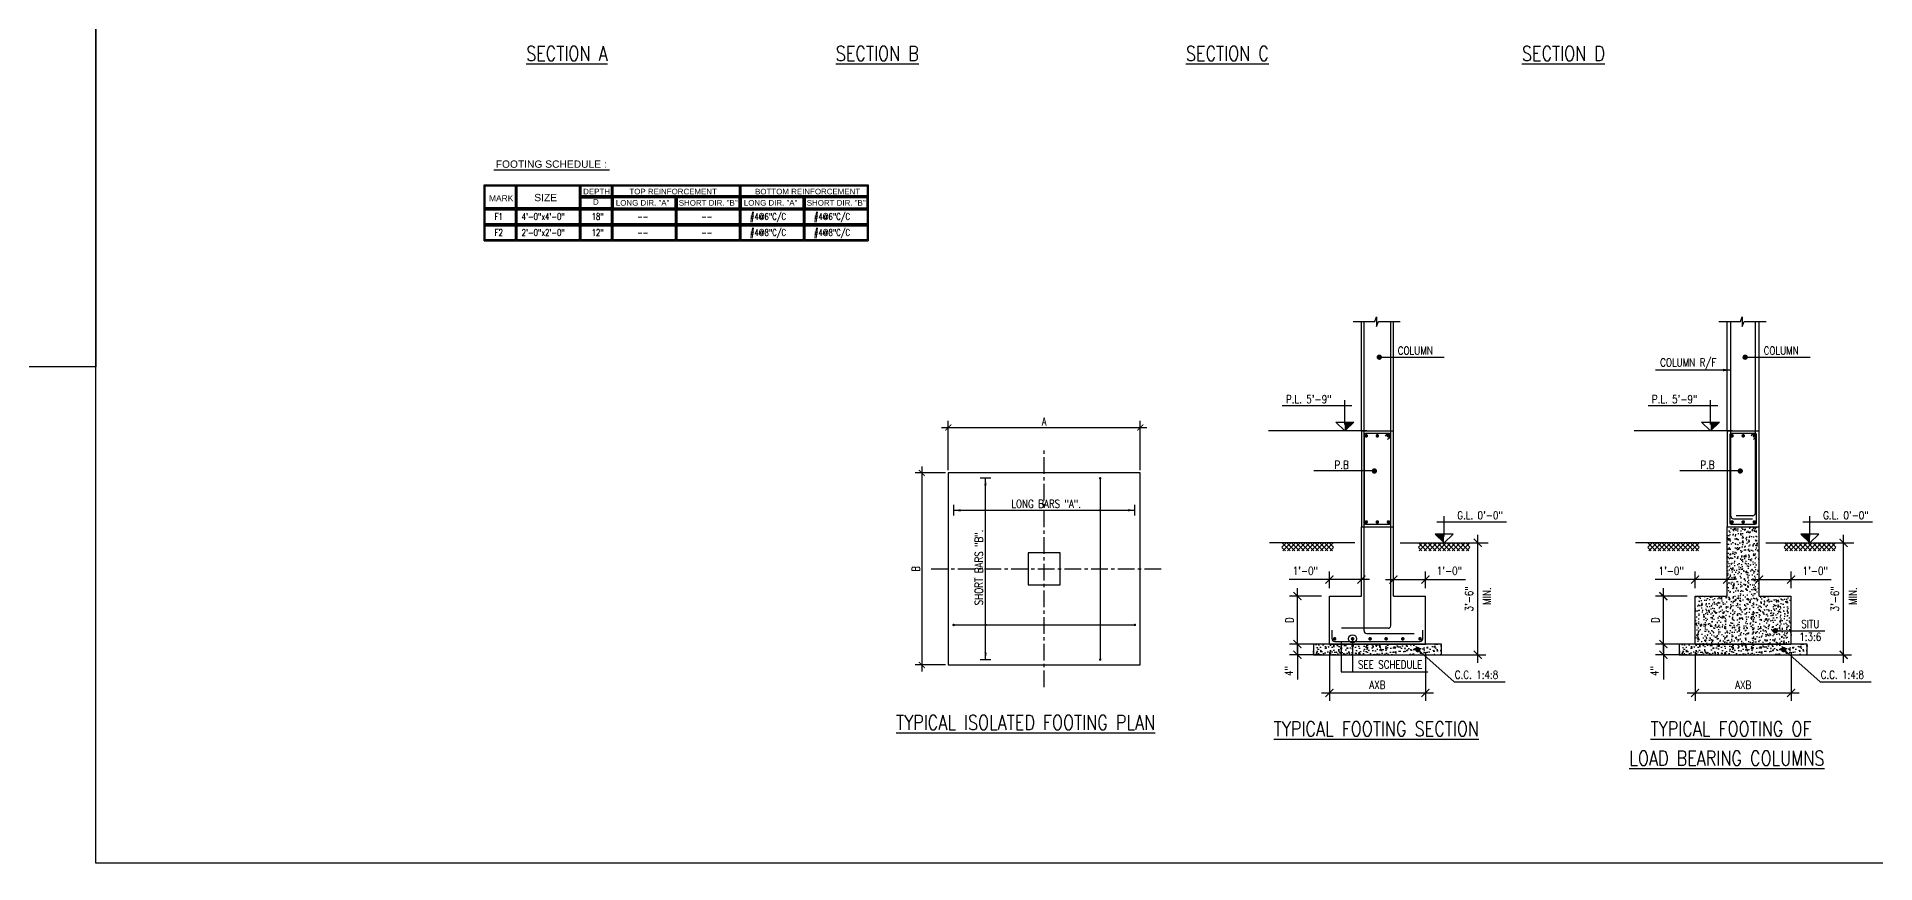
# Model space of a CAD drawing. Header units: inches. Extents: x 17147 to 26472, y -24737 to -16604.
# Drawn here: x 18596 to 19285, y -24584 to -24274 of the extents above; entities that cross this region are included whole.
import ezdxf

# ---------------------------------------------------------------- set-up
doc = ezdxf.new("R2010")
doc.units = ezdxf.units.IN
doc.header["$MEASUREMENT"] = 0
doc.linetypes.add('CENTER', pattern=[2, 1.25, -0.25, 0.25, -0.25])
doc.linetypes.add('HIDDEN', pattern=[0.375, 0.25, -0.125])
for name, color, linetype in [('A-FLOOR-P', 1, 'Continuous'), ('A-TEXT-P', 242, 'Continuous'), ('BEAM-1', 3, 'HIDDEN'), ('BOTT. BAR', 5, 'Continuous'), ('BREAK', 1, 'Continuous'), ('CC LINES', 2, 'Continuous'), ('DIM', 2, 'Continuous'), ('DOT', 2, 'Continuous'), ('Grid line', 1, 'CENTER'), ('HATCH', 253, 'Continuous'), ('HEADING', 4, 'Continuous'), ('L', 2, 'Continuous'), ('PB', 3, 'Continuous'), ('SCREED', 1, 'Continuous'), ('SEC', 3, 'Continuous'), ('TEXT2', 3, 'Continuous'), ('TEXT3', 4, 'Continuous'), ('WALL', 3, 'Continuous')]:
    doc.layers.add(name, color=color, linetype=linetype)
doc.styles.add('1-2', font='simplex.shx', dxfattribs={"width": 0.75, "height": 1.75})
doc.styles.add('3-32', font='simplex.shx', dxfattribs={"width": 0.75, "height": 10.6666})
doc.styles.add('ARIAL', font='arial.ttf')
doc.styles.add('DIM 3_8 (A)', font='simplex.shx', dxfattribs={"width": 0.8})
doc.dimstyles.new('1-2', dxfattribs={"dimtxt": 1.75, "dimasz": 2.25, "dimexe": 2.5, "dimexo": 1, "dimgap": 0.75, "dimtad": 1, "dimdec": 4, "dimzin": 3, "dimdsep": 46, "dimlunit": 4, "dimtxsty": '1-2', "dimblk": 'ARCHTICK', "dimcen": 0, "dimdle": 2.5, "dimclrd": 1, "dimclre": 1, "dimclrt": 2, "dimazin": 0, "dimtfac": 0.75, "dimtdec": 4, "dimtix": 1, "dimtmove": 2, "dimatfit": 3, "dimfxl": 0, "dimfrac": 1, "dimtolj": 1, "dimtzin": 1, "dimlwd": -1, "dimlwe": -1, "dimarcsym": 0})
doc.dimstyles.new('DIM 3_8 (A)', dxfattribs={"dimtxt": 3, "dimasz": 3, "dimexe": 3, "dimexo": 3, "dimgap": 1.5, "dimtad": 1, "dimdec": 0, "dimzin": 3, "dimdsep": 46, "dimlunit": 4, "dimtxsty": 'DIM 3_8 (A)', "dimblk": 'ARCHTICK', "dimcen": 3, "dimdle": 3, "dimclrd": 2, "dimclre": 2, "dimclrt": 3, "dimadec": 0, "dimazin": 2, "dimtfac": 1, "dimtdec": 0, "dimtofl": 0, "dimtmove": 0, "dimatfit": 3, "dimfxl": 0, "dimtolj": 1, "dimtzin": 0, "dimlwd": -1, "dimlwe": -1, "dimarcsym": 0})

# ---------------------------------------------------------------- blocks, each defined once
blk = doc.blocks.new('A$C6FAA51F3')
at = {"layer": 'L', "color": 1}
blk.add_lwpolyline([(0, 0, 0, 0.875, 0), (0.03, 2.62, 0.875, 0.875, 0)], format="xyseb", dxfattribs=at)
at = {"layer": 'WALL', "color": 4}
blk.add_line((-2, 0), (2, 0), dxfattribs=at)
blk = doc.blocks.new('_ARCHTICK')
at = {"color": 0, "linetype": 'ByBlock', "const_width": 0.15}
blk.add_lwpolyline([(-0.5, -0.5), (0.5, 0.5)], dxfattribs=at)
blk = doc.blocks.new('*D182')
at = {"layer": 'DEFPOINTS', "color": 0, "transparency": 16777216}
for p in [(19009.44, -24420.4), (18937.44, -24437.47), (19009.44, -24437.47)]:
    blk.add_point(p, dxfattribs=at)
at = {"layer": 'PB', "color": 1, "transparency": 16777216}
for p, q in [((18937.44, -24436.47), (18937.44, -24417.9)), ((19009.44, -24436.47), (19009.44, -24417.9)), ((18934.94, -24420.4), (19011.94, -24420.4))]:
    blk.add_line(p, q, dxfattribs=at)
at = {"layer": 'PB', "color": 1, "transparency": 16777216, "xscale": 2.25, "yscale": 2.25, "zscale": 2.25, "rotation": 180}
blk.add_blockref('_ARCHTICK', (18937.44, -24420.4), dxfattribs=at)
at = {"layer": 'PB', "color": 1, "transparency": 16777216, "xscale": 2.25, "yscale": 2.25, "zscale": 2.25}
blk.add_blockref('_ARCHTICK', (19009.44, -24420.4), dxfattribs=at)
at = {"layer": 'PB', "color": 2, "transparency": 16777216, "insert": (18973.44, -24418.15), "char_height": 1.75, "attachment_point": 5, "style": '1-2'}
blk.add_mtext('\\A1;{\\H1.7143x;\\C256;A}', dxfattribs=at)
blk = doc.blocks.new('*D183')
at = {"layer": 'DEFPOINTS', "color": 0, "transparency": 16777216}
for p in [(18937.44, -24437.47), (18927.53, -24509.47), (18937.44, -24509.47)]:
    blk.add_point(p, dxfattribs=at)
at = {"layer": 'PB', "color": 1, "transparency": 16777216}
for p, q in [((18936.44, -24437.47), (18925.03, -24437.47)), ((18927.53, -24434.97), (18927.53, -24511.97)), ((18936.44, -24509.47), (18925.03, -24509.47))]:
    blk.add_line(p, q, dxfattribs=at)
at = {"layer": 'PB', "color": 1, "transparency": 16777216, "xscale": 2.25, "yscale": 2.25, "zscale": 2.25}
for p, rotation in [((18927.53, -24437.47), 90), ((18927.53, -24509.47), 270)]:
    blk.add_blockref('_ARCHTICK', p, dxfattribs=dict(at, rotation=rotation))
at = {"layer": 'PB', "color": 2, "transparency": 16777216, "insert": (18925.28, -24473.47), "char_height": 1.75, "attachment_point": 5, "rotation": 90, "style": '1-2'}
blk.add_mtext('\\A1;{\\H1.7143x;\\C256;B}', dxfattribs=at)
blk = doc.blocks.new('*D184')
at = {"layer": 'DEFPOINTS', "color": 0, "transparency": 16777216}
for p in [(19068.41, -24501.69), (19080.36, -24501.69), (19080.36, -24505.69)]:
    blk.add_point(p, dxfattribs=at)
at = {"layer": 'DIM', "color": 2, "transparency": 16777216}
for p, q in [((19077.36, -24501.69), (19065.41, -24501.69)), ((19077.36, -24505.69), (19065.41, -24505.69)), ((19068.41, -24501.69), (19068.41, -24508.69)), ((19068.41, -24505.69), (19068.41, -24514.89))]:
    blk.add_line(p, q, dxfattribs=at)
at = {"layer": 'DIM', "color": 2, "transparency": 16777216, "xscale": 3, "yscale": 3, "zscale": 3}
for p, rotation in [((19068.41, -24501.69), 90), ((19068.41, -24505.69), 270)]:
    blk.add_blockref('_ARCHTICK', p, dxfattribs=dict(at, rotation=rotation))
at = {"layer": 'DIM', "color": 3, "transparency": 16777216, "insert": (19065.13, -24511.79), "char_height": 3, "attachment_point": 5, "rotation": 90, "style": 'DIM 3_8 (A)'}
blk.add_mtext('\\A1;4"', dxfattribs=at)
blk = doc.blocks.new('*D185')
at = {"layer": 'DEFPOINTS', "color": 0, "transparency": 16777216}
for p in [(19132.63, -24463.69), (19136.02, -24463.69), (19116.36, -24505.69)]:
    blk.add_point(p, dxfattribs=at)
at = {"layer": 'DIM', "color": 2, "transparency": 16777216}
for p, q in [((19135.63, -24463.69), (19139.02, -24463.69)), ((19136.02, -24508.69), (19136.02, -24460.69)), ((19119.36, -24505.69), (19139.02, -24505.69))]:
    blk.add_line(p, q, dxfattribs=at)
at = {"layer": 'DIM', "color": 2, "transparency": 16777216, "xscale": 3, "yscale": 3, "zscale": 3}
for p, rotation in [((19136.02, -24463.69), 90), ((19136.02, -24505.69), 270)]:
    blk.add_blockref('_ARCHTICK', p, dxfattribs=dict(at, rotation=rotation))
at = {"layer": 'DIM', "color": 3, "transparency": 16777216, "insert": (19132.74, -24484.69), "char_height": 3, "attachment_point": 5, "rotation": 90, "style": 'DIM 3_8 (A)'}
blk.add_mtext('\\A1;3\'-6"', dxfattribs=at)
blk = doc.blocks.new('*D186')
at = {"layer": 'DEFPOINTS', "color": 0, "transparency": 16777216}
for p in [(19080.36, -24501.69), (19116.36, -24501.69), (19116.36, -24519.98)]:
    blk.add_point(p, dxfattribs=at)
at = {"layer": 'DIM', "color": 2, "transparency": 16777216}
for p, q in [((19080.36, -24504.69), (19080.36, -24522.98)), ((19116.36, -24504.69), (19116.36, -24522.98)), ((19077.36, -24519.98), (19119.36, -24519.98))]:
    blk.add_line(p, q, dxfattribs=at)
at = {"layer": 'DIM', "color": 2, "transparency": 16777216, "xscale": 3, "yscale": 3, "zscale": 3, "rotation": 180}
blk.add_blockref('_ARCHTICK', (19080.36, -24519.98), dxfattribs=at)
at = {"layer": 'DIM', "color": 2, "transparency": 16777216, "xscale": 3, "yscale": 3, "zscale": 3}
blk.add_blockref('_ARCHTICK', (19116.36, -24519.98), dxfattribs=at)
at = {"layer": 'DIM', "color": 3, "transparency": 16777216, "insert": (19098.36, -24516.98), "char_height": 3, "attachment_point": 5, "style": 'DIM 3_8 (A)'}
blk.add_mtext('\\A1;AXB', dxfattribs=at)
blk = doc.blocks.new('*D187')
at = {"layer": 'DEFPOINTS', "color": 0, "transparency": 16777216}
for p in [(19068.41, -24483.69), (19080.36, -24483.69), (19080.36, -24501.69)]:
    blk.add_point(p, dxfattribs=at)
at = {"layer": 'DIM', "color": 2, "transparency": 16777216}
for p, q in [((19068.41, -24504.69), (19068.41, -24480.69)), ((19077.36, -24483.69), (19065.41, -24483.69)), ((19077.36, -24501.69), (19065.41, -24501.69))]:
    blk.add_line(p, q, dxfattribs=at)
at = {"layer": 'DIM', "color": 2, "transparency": 16777216, "xscale": 3, "yscale": 3, "zscale": 3}
for p, rotation in [((19068.41, -24483.69), 90), ((19068.41, -24501.69), 270)]:
    blk.add_blockref('_ARCHTICK', p, dxfattribs=dict(at, rotation=rotation))
at = {"layer": 'DIM', "color": 3, "transparency": 16777216, "insert": (19065.41, -24492.69), "char_height": 3, "attachment_point": 5, "rotation": 90, "style": 'DIM 3_8 (A)'}
blk.add_mtext('\\A1;D', dxfattribs=at)
blk = doc.blocks.new('*D188')
at = {"layer": 'DEFPOINTS', "color": 0, "transparency": 16777216}
for p in [(19080.36, -24477.46), (19080.36, -24483.69), (19092.36, -24483.69)]:
    blk.add_point(p, dxfattribs=at)
at = {"layer": 'DIM', "color": 2, "transparency": 16777216}
for p, q in [((19080.36, -24477.46), (19065.34, -24477.46)), ((19080.36, -24480.69), (19080.36, -24474.46)), ((19095.36, -24477.46), (19080.36, -24477.46)), ((19092.36, -24480.69), (19092.36, -24474.46))]:
    blk.add_line(p, q, dxfattribs=at)
at = {"layer": 'DIM', "color": 2, "transparency": 16777216, "xscale": 3, "yscale": 3, "zscale": 3, "rotation": 180}
blk.add_blockref('_ARCHTICK', (19080.36, -24477.46), dxfattribs=at)
at = {"layer": 'DIM', "color": 2, "transparency": 16777216, "xscale": 3, "yscale": 3, "zscale": 3}
blk.add_blockref('_ARCHTICK', (19092.36, -24477.46), dxfattribs=at)
at = {"layer": 'DIM', "color": 3, "transparency": 16777216, "insert": (19071.35, -24474.18), "char_height": 3, "attachment_point": 5, "style": 'DIM 3_8 (A)'}
blk.add_mtext('\\A1;1\'-0"', dxfattribs=at)
blk = doc.blocks.new('*D189')
at = {"layer": 'DEFPOINTS', "color": 0, "transparency": 16777216}
for p in [(19116.36, -24477.46), (19104.36, -24483.69), (19116.36, -24483.69)]:
    blk.add_point(p, dxfattribs=at)
at = {"layer": 'DIM', "color": 2, "transparency": 16777216}
for p, q in [((19101.36, -24477.46), (19116.36, -24477.46)), ((19104.36, -24480.69), (19104.36, -24474.46)), ((19116.36, -24480.69), (19116.36, -24474.46)), ((19116.36, -24477.46), (19131.39, -24477.46))]:
    blk.add_line(p, q, dxfattribs=at)
at = {"layer": 'DIM', "color": 2, "transparency": 16777216, "xscale": 3, "yscale": 3, "zscale": 3, "rotation": 180}
blk.add_blockref('_ARCHTICK', (19104.36, -24477.46), dxfattribs=at)
at = {"layer": 'DIM', "color": 2, "transparency": 16777216, "xscale": 3, "yscale": 3, "zscale": 3}
blk.add_blockref('_ARCHTICK', (19116.36, -24477.46), dxfattribs=at)
at = {"layer": 'DIM', "color": 3, "transparency": 16777216, "insert": (19125.38, -24474.18), "char_height": 3, "attachment_point": 5, "style": 'DIM 3_8 (A)'}
blk.add_mtext('\\A1;1\'-0"', dxfattribs=at)
blk = doc.blocks.new('*D190')
at = {"layer": 'DEFPOINTS', "color": 0, "transparency": 16777216}
for p in [(19205.61, -24501.69), (19217.56, -24501.69), (19217.56, -24505.69)]:
    blk.add_point(p, dxfattribs=at)
at = {"layer": 'DIM', "color": 2, "transparency": 16777216}
for p, q in [((19214.56, -24501.69), (19202.61, -24501.69)), ((19214.56, -24505.69), (19202.61, -24505.69)), ((19205.61, -24501.69), (19205.61, -24508.69)), ((19205.61, -24505.69), (19205.61, -24514.89))]:
    blk.add_line(p, q, dxfattribs=at)
at = {"layer": 'DIM', "color": 2, "transparency": 16777216, "xscale": 3, "yscale": 3, "zscale": 3}
for p, rotation in [((19205.61, -24501.69), 90), ((19205.61, -24505.69), 270)]:
    blk.add_blockref('_ARCHTICK', p, dxfattribs=dict(at, rotation=rotation))
at = {"layer": 'DIM', "color": 3, "transparency": 16777216, "insert": (19202.32, -24511.79), "char_height": 3, "attachment_point": 5, "rotation": 90, "style": 'DIM 3_8 (A)'}
blk.add_mtext('\\A1;4"', dxfattribs=at)
blk = doc.blocks.new('*D191')
at = {"layer": 'DEFPOINTS', "color": 0, "transparency": 16777216}
for p in [(19269.82, -24463.69), (19273.22, -24463.69), (19253.56, -24505.69)]:
    blk.add_point(p, dxfattribs=at)
at = {"layer": 'DIM', "color": 2, "transparency": 16777216}
for p, q in [((19272.82, -24463.69), (19276.22, -24463.69)), ((19273.22, -24508.69), (19273.22, -24460.69)), ((19256.56, -24505.69), (19276.22, -24505.69))]:
    blk.add_line(p, q, dxfattribs=at)
at = {"layer": 'DIM', "color": 2, "transparency": 16777216, "xscale": 3, "yscale": 3, "zscale": 3}
for p, rotation in [((19273.22, -24463.69), 90), ((19273.22, -24505.69), 270)]:
    blk.add_blockref('_ARCHTICK', p, dxfattribs=dict(at, rotation=rotation))
at = {"layer": 'DIM', "color": 3, "transparency": 16777216, "insert": (19269.93, -24484.69), "char_height": 3, "attachment_point": 5, "rotation": 90, "style": 'DIM 3_8 (A)'}
blk.add_mtext('\\A1;3\'-6"', dxfattribs=at)
blk = doc.blocks.new('*D192')
at = {"layer": 'DEFPOINTS', "color": 0, "transparency": 16777216}
for p in [(19217.56, -24501.69), (19253.56, -24501.69), (19253.56, -24519.98)]:
    blk.add_point(p, dxfattribs=at)
at = {"layer": 'DIM', "color": 2, "transparency": 16777216}
for p, q in [((19217.56, -24504.69), (19217.56, -24522.98)), ((19253.56, -24504.69), (19253.56, -24522.98)), ((19214.56, -24519.98), (19256.56, -24519.98))]:
    blk.add_line(p, q, dxfattribs=at)
at = {"layer": 'DIM', "color": 2, "transparency": 16777216, "xscale": 3, "yscale": 3, "zscale": 3, "rotation": 180}
blk.add_blockref('_ARCHTICK', (19217.56, -24519.98), dxfattribs=at)
at = {"layer": 'DIM', "color": 2, "transparency": 16777216, "xscale": 3, "yscale": 3, "zscale": 3}
blk.add_blockref('_ARCHTICK', (19253.56, -24519.98), dxfattribs=at)
at = {"layer": 'DIM', "color": 3, "transparency": 16777216, "insert": (19235.56, -24516.98), "char_height": 3, "attachment_point": 5, "style": 'DIM 3_8 (A)'}
blk.add_mtext('\\A1;AXB', dxfattribs=at)
blk = doc.blocks.new('*D193')
at = {"layer": 'DEFPOINTS', "color": 0, "transparency": 16777216}
for p in [(19205.61, -24483.69), (19217.56, -24483.69), (19217.56, -24501.69)]:
    blk.add_point(p, dxfattribs=at)
at = {"layer": 'DIM', "color": 2, "transparency": 16777216}
for p, q in [((19205.61, -24504.69), (19205.61, -24480.69)), ((19214.56, -24483.69), (19202.61, -24483.69)), ((19214.56, -24501.69), (19202.61, -24501.69))]:
    blk.add_line(p, q, dxfattribs=at)
at = {"layer": 'DIM', "color": 2, "transparency": 16777216, "xscale": 3, "yscale": 3, "zscale": 3}
for p, rotation in [((19205.61, -24483.69), 90), ((19205.61, -24501.69), 270)]:
    blk.add_blockref('_ARCHTICK', p, dxfattribs=dict(at, rotation=rotation))
at = {"layer": 'DIM', "color": 3, "transparency": 16777216, "insert": (19202.61, -24492.69), "char_height": 3, "attachment_point": 5, "rotation": 90, "style": 'DIM 3_8 (A)'}
blk.add_mtext('\\A1;D', dxfattribs=at)
blk = doc.blocks.new('*D194')
at = {"layer": 'DEFPOINTS', "color": 0, "transparency": 16777216}
for p in [(19217.56, -24477.46), (19217.56, -24483.69), (19229.56, -24483.69)]:
    blk.add_point(p, dxfattribs=at)
at = {"layer": 'DIM', "color": 2, "transparency": 16777216}
for p, q in [((19217.56, -24477.46), (19202.53, -24477.46)), ((19217.56, -24480.69), (19217.56, -24474.46)), ((19232.56, -24477.46), (19217.56, -24477.46)), ((19229.56, -24480.69), (19229.56, -24474.46))]:
    blk.add_line(p, q, dxfattribs=at)
at = {"layer": 'DIM', "color": 2, "transparency": 16777216, "xscale": 3, "yscale": 3, "zscale": 3, "rotation": 180}
blk.add_blockref('_ARCHTICK', (19217.56, -24477.46), dxfattribs=at)
at = {"layer": 'DIM', "color": 2, "transparency": 16777216, "xscale": 3, "yscale": 3, "zscale": 3}
blk.add_blockref('_ARCHTICK', (19229.56, -24477.46), dxfattribs=at)
at = {"layer": 'DIM', "color": 3, "transparency": 16777216, "insert": (19208.54, -24474.18), "char_height": 3, "attachment_point": 5, "style": 'DIM 3_8 (A)'}
blk.add_mtext('\\A1;1\'-0"', dxfattribs=at)
blk = doc.blocks.new('*D195')
at = {"layer": 'DEFPOINTS', "color": 0, "transparency": 16777216}
for p in [(19253.56, -24477.46), (19241.56, -24483.69), (19253.56, -24483.69)]:
    blk.add_point(p, dxfattribs=at)
at = {"layer": 'DIM', "color": 2, "transparency": 16777216}
for p, q in [((19238.56, -24477.46), (19253.56, -24477.46)), ((19241.56, -24480.69), (19241.56, -24474.46)), ((19253.56, -24480.69), (19253.56, -24474.46)), ((19253.56, -24477.46), (19268.59, -24477.46))]:
    blk.add_line(p, q, dxfattribs=at)
at = {"layer": 'DIM', "color": 2, "transparency": 16777216, "xscale": 3, "yscale": 3, "zscale": 3, "rotation": 180}
blk.add_blockref('_ARCHTICK', (19241.56, -24477.46), dxfattribs=at)
at = {"layer": 'DIM', "color": 2, "transparency": 16777216, "xscale": 3, "yscale": 3, "zscale": 3}
blk.add_blockref('_ARCHTICK', (19253.56, -24477.46), dxfattribs=at)
at = {"layer": 'DIM', "color": 3, "transparency": 16777216, "insert": (19262.57, -24474.18), "char_height": 3, "attachment_point": 5, "style": 'DIM 3_8 (A)'}
blk.add_mtext('\\A1;1\'-0"', dxfattribs=at)

msp = doc.modelspace()

# ---------------------------------------------------------------- hatches: boundary and pattern name
at = {"layer": 'HATCH', "ltscale": 0.2}
h = msp.add_hatch(dxfattribs=at)
h.set_pattern_fill('AR-CONC', color=256, scale=0.5, style=0)
h.set_pattern_definition([(50, (23976.0806, -23778.2446), (3.586301, -0.3137607), [0.375, -4.125]), (355, (23976.0806, -23778.2446), (-0.6937567, 3.7609607), [0.3, -3.3]), (100.4514, (23976.3795, -23778.2707), (2.892547, 3.4471977), [0.318701, -3.5057106]), (46.1842, (23976.0806, -23777.2446), (5.3362052, -0.827595), [0.5625, -6.1875]), (96.6356, (23976.5253, -23777.3135), (4.6733135, 4.8705894), [0.4780514, -5.258565]), (351.1842, (23976.0806, -23777.2446), (4.67331, 4.870593), [0.45, -4.95]), (21, (23976.5806, -23777.4946), (2.9845353, -2.0130945), [0.375, -4.125]), (326, (23976.5806, -23777.4946), (1.2165767, 3.6257502), [0.3, -3.3]), (71.4514, (23976.8293, -23777.6623), (4.2011131, 1.6126525), [0.318701, -3.5057106]), (37.5, (23976.0806, -23778.2446), (0.06079928, 1.66446927), [0, -3.26, 0, -3.35, 0, -3.3125]), (7.5, (23976.0806, -23778.2446), (1.3153477, 1.97205856), [0, -1.91, 0, -3.185, 0, -1.2625]), (327.5, (23974.9656, -23778.2446), (2.66911218, -0.11277436), [0, -1.25, 0, -3.9, 0, -5.175]), (317.5, (23974.4656, -23778.2446), (2.9159308, 0.5005249), [0, -1.625, 0, -2.59, 0, -3.675])])
h.paths.add_polyline_path([(19241.55777, -24457.68896), (19229.55777, -24457.68896), (19229.55777, -24483.68896), (19217.55777, -24483.68896), (19217.55777, -24501.68896), (19253.55777, -24501.68896), (19253.55777, -24483.68896), (19241.55777, -24483.68896)])
h.paths.add_polyline_path([(19230.72531, -24483.93658), (19239.08245, -24483.93658)], flags=16)
h.paths.add_polyline_path([(19230.01579, -24493.97423), (19240.54436, -24493.97423)], flags=16)
at = {"layer": 'HATCH'}
h = msp.add_hatch(dxfattribs=at)
h.set_pattern_fill('ANSI31', color=1, scale=10, style=0)
h.set_pattern_definition([(135, (20422.7748, -25742.5015), (0.8838835, 0.8838835), [])])
h.paths.add_polyline_path([(19062.58734, -24463.68896), (19081.89984, -24463.68896), (19081.89984, -24466.68896), (19062.58734, -24466.68896)])
h = msp.add_hatch(dxfattribs=at)
h.set_pattern_fill('ANSI31', color=1, scale=10, style=0)
h.set_pattern_definition([(45, (17721.7123, -25742.5015), (-0.8838835, 0.8838835), [])])
h.paths.add_polyline_path([(19081.89984, -24463.68896), (19062.58734, -24463.68896), (19062.58734, -24466.68896), (19081.89984, -24466.68896)])
h = msp.add_hatch(dxfattribs=at)
h.set_pattern_fill('ANSI31', color=1, scale=10, style=0)
h.set_pattern_definition([(135, (20473.9489, -25742.5015), (0.8838835, 0.8838835), [])])
h.paths.add_polyline_path([(19113.76135, -24463.68896), (19133.07385, -24463.68896), (19133.07385, -24466.68896), (19113.76135, -24466.68896)])
h = msp.add_hatch(dxfattribs=at)
h.set_pattern_fill('ANSI31', color=1, scale=10, style=0)
h.set_pattern_definition([(45, (17772.8864, -25742.5015), (-0.8838835, 0.8838835), [])])
h.paths.add_polyline_path([(19133.07385, -24463.68896), (19113.76135, -24463.68896), (19113.76135, -24466.68896), (19133.07385, -24466.68896)])
h = msp.add_hatch(dxfattribs=at)
h.set_pattern_fill('ANSI31', color=1, scale=10, style=0)
h.set_pattern_definition([(135, (20559.969, -25742.5015), (0.8838835, 0.8838835), [])])
h.paths.add_polyline_path([(19199.78147, -24463.68896), (19219.09397, -24463.68896), (19219.09397, -24466.68896), (19199.78147, -24466.68896)])
h = msp.add_hatch(dxfattribs=at)
h.set_pattern_fill('ANSI31', color=1, scale=10, style=0)
h.set_pattern_definition([(45, (17858.9065, -25742.5015), (-0.8838835, 0.8838835), [])])
h.paths.add_polyline_path([(19219.09397, -24463.68896), (19199.78147, -24463.68896), (19199.78147, -24466.68896), (19219.09397, -24466.68896)])
h = msp.add_hatch(dxfattribs=at)
h.set_pattern_fill('ANSI31', color=1, scale=10, style=0)
h.set_pattern_definition([(135, (20611.143, -25742.5015), (0.8838835, 0.8838835), [])])
h.paths.add_polyline_path([(19250.95548, -24463.68896), (19270.26798, -24463.68896), (19270.26798, -24466.68896), (19250.95548, -24466.68896)])
h = msp.add_hatch(dxfattribs=at)
h.set_pattern_fill('ANSI31', color=1, scale=10, style=0)
h.set_pattern_definition([(45, (17910.0805, -25742.5015), (-0.8838835, 0.8838835), [])])
h.paths.add_polyline_path([(19270.26798, -24463.68896), (19250.95548, -24463.68896), (19250.95548, -24466.68896), (19270.26798, -24466.68896)])
at = {"layer": 'HATCH', "ltscale": 0.2}
h = msp.add_hatch(dxfattribs=at)
h.set_pattern_fill('AR-CONC', color=1, scale=0.5, style=0)
h.set_pattern_definition([(50, (21595.6135, -25916.1135), (3.586301, -0.3137607), [0.375, -4.125]), (355, (21595.6135, -25916.1135), (-0.6937567, 3.7609607), [0.3, -3.3]), (100.4514, (21595.9124, -25916.1397), (2.892547, 3.4471977), [0.318701, -3.5057106]), (46.1842, (21595.6135, -25915.1135), (5.336205, -0.827595), [0.5625, -6.1875]), (96.6356, (21596.058, -25915.1825), (4.6733135, 4.870589), [0.478051, -5.258565]), (351.1842, (21595.6135, -25915.1135), (4.67331, 4.870593), [0.45, -4.95]), (21, (21596.1135, -25915.3635), (2.9845353, -2.0130945), [0.375, -4.125]), (326, (21596.1135, -25915.3635), (1.2165767, 3.62575), [0.3, -3.3]), (71.4514, (21596.3623, -25915.5313), (4.201113, 1.6126525), [0.318701, -3.5057106]), (37.5, (21595.6135, -25916.1135), (0.0607993, 1.66446927), [0, -3.26, 0, -3.35, 0, -3.3125]), (7.5, (21595.6135, -25916.1135), (1.3153477, 1.9720586), [0, -1.91, 0, -3.185, 0, -1.2625]), (327.5, (21594.4985, -25916.1135), (2.6691122, -0.11277436), [0, -1.25, 0, -3.9, 0, -5.175]), (317.5, (21593.9985, -25916.1135), (2.9159308, 0.500525), [0, -1.625, 0, -2.59, 0, -3.675])])
h.paths.add_polyline_path([(19122.36364, -24505.68896), (19122.36364, -24501.68896), (19074.36364, -24501.68896), (19074.36364, -24505.68896)])
h = msp.add_hatch(dxfattribs=at)
h.set_pattern_fill('AR-CONC', color=1, scale=0.5, style=0)
h.set_pattern_definition([(50, (21732.8077, -25916.1135), (3.586301, -0.3137607), [0.375, -4.125]), (355, (21732.8077, -25916.1135), (-0.6937567, 3.7609607), [0.3, -3.3]), (100.4514, (21733.1065, -25916.1397), (2.892547, 3.4471977), [0.318701, -3.5057106]), (46.1842, (21732.8077, -25915.1135), (5.336205, -0.827595), [0.5625, -6.1875]), (96.6356, (21733.2524, -25915.1825), (4.6733135, 4.870589), [0.478051, -5.258565]), (351.1842, (21732.8077, -25915.1135), (4.67331, 4.870593), [0.45, -4.95]), (21, (21733.3077, -25915.3635), (2.9845353, -2.0130945), [0.375, -4.125]), (326, (21733.3077, -25915.3635), (1.2165767, 3.62575), [0.3, -3.3]), (71.4514, (21733.5564, -25915.5313), (4.201113, 1.6126525), [0.318701, -3.5057106]), (37.5, (21732.8077, -25916.1135), (0.0607993, 1.66446927), [0, -3.26, 0, -3.35, 0, -3.3125]), (7.5, (21732.8077, -25916.1135), (1.3153477, 1.9720586), [0, -1.91, 0, -3.185, 0, -1.2625]), (327.5, (21731.6927, -25916.1135), (2.6691122, -0.11277436), [0, -1.25, 0, -3.9, 0, -5.175]), (317.5, (21731.1927, -25916.1135), (2.9159308, 0.500525), [0, -1.625, 0, -2.59, 0, -3.675])])
h.paths.add_polyline_path([(19259.55777, -24505.68896), (19259.55777, -24501.68896), (19211.55777, -24501.68896), (19211.55777, -24505.68896)])
at = {"layer": 'SEC'}
for points in [[(19086.11364, -24421.68896), (19086.11364, -24418.40077), (19089.48864, -24418.40077)], [(19223.30777, -24421.68896), (19223.30777, -24418.40077), (19226.68277, -24418.40077)], [(19123.38527, -24463.68896), (19123.38527, -24460.40077), (19120.01027, -24460.40077)], [(19260.5794, -24463.68896), (19260.5794, -24460.40077), (19257.2044, -24460.40077)]]:
    msp.add_hatch(color=2, dxfattribs=at).paths.add_polyline_path(points)

# ---------------------------------------------------------------- linework, layer by layer
at = {"linetype": 'ByBlock'}
for points in [[(17532.34178, -22728.11519), (18617.79681, -22728.11519), (18617.79681, -24397.5849), (17532.34178, -24397.5849)], [(18617.79681, -22728.11519), (19608.22882, -22728.11519), (19608.22882, -24583.89333), (18617.79681, -24583.89333)]]:
    msp.add_lwpolyline(points, close=True, dxfattribs=at)
at = {"layer": 'A-FLOOR-P', "ltscale": 5}
for p, q in [((19094.36364, -24421.68896), (19057.48682, -24421.68896)), ((19231.55777, -24421.68896), (19194.68095, -24421.68896))]:
    msp.add_line(p, q, dxfattribs=at)
at = {"layer": 'A-TEXT-P', "color": 4}
msp.add_line((18767.08307, -24323.70548), (18810.44779, -24323.70548), dxfattribs=at)
at = {"layer": 'BEAM-1', "linetype": 'ByBlock', "ltscale": 8}
for p, q in [((19092.36364, -24421.68896), (19092.36364, -24380.65628)), ((19104.36364, -24421.68896), (19104.36364, -24380.65628)), ((19229.55777, -24421.68896), (19229.55777, -24380.65628)), ((19241.55777, -24421.68896), (19241.55777, -24380.65628)), ((19092.36364, -24421.68896), (19092.36364, -24457.68896)), ((19092.36364, -24421.68896), (19104.36364, -24421.68896)), ((19104.36364, -24457.68896), (19104.36364, -24421.68896)), ((19229.55777, -24421.68896), (19229.55777, -24457.68896)), ((19229.55777, -24421.68896), (19241.55777, -24421.68896)), ((19241.55777, -24457.68896), (19241.55777, -24421.68896))]:
    msp.add_line(p, q, dxfattribs=at)
at = {"layer": 'BOTT. BAR'}
for p, q in [((19093.36364, -24496.68581), (19093.36364, -24380.65628)), ((19103.36364, -24494.73844), (19103.36364, -24380.65628)), ((19230.92951, -24453.61224), (19230.92951, -24380.65628)), ((19240.1256, -24452.59707), (19240.1256, -24380.65628)), ((19231.92951, -24454.61224), (19239.07108, -24454.61224)), ((19239.1256, -24453.49215), (19232.92236, -24453.49215)), ((19081.36364, -24499.68896), (19081.36364, -24496.4665)), ((19082.36364, -24500.68896), (19114.36364, -24500.68896)), ((19102.36364, -24495.73844), (19084.96211, -24495.73844)), ((19094.36364, -24497.68581), (19112.18433, -24497.68581)), ((19115.36364, -24499.68896), (19115.36364, -24496.4665))]:
    msp.add_line(p, q, dxfattribs=at)
for points in [[(19093.86364, -24456.68896), (19102.86364, -24456.68896, 0.414213562), (19103.36364, -24456.18896), (19103.36364, -24423.18896, 0.414213562), (19102.86364, -24422.68896), (19093.86364, -24422.68896, 0.414213562), (19093.36364, -24423.18896), (19093.36364, -24456.18896, 0.414213562)], [(19240.55777, -24456.18896), (19240.55777, -24423.18896, 0.414213562), (19240.05777, -24422.68896), (19231.05777, -24422.68896, 0.414213562), (19230.55777, -24423.18896), (19230.55777, -24456.18896, 0.414213562), (19231.05777, -24456.68896), (19240.05777, -24456.68896, 0.414213562)]]:
    msp.add_lwpolyline(points, format="xyb", close=True, dxfattribs=at)
for centre, radius, start, end in [((19102.6199, -24424.14305), 1.42772, 86.58234578, 157.63081407), ((19101.95588, -24423.30812), 1.42772, 279.35988202, 350.40835075), ((19239.81403, -24424.14305), 1.42772, 86.58234578, 157.63081407), ((19239.15001, -24423.30812), 1.42772, 279.35988202, 350.40835075), ((19239.1256, -24452.49215), 1, 270, 0), ((19231.92951, -24453.61224), 1, 180, 270), ((19082.36364, -24499.68896), 1, 180, 270), ((19094.36364, -24496.68581), 1, 180, 270), ((19102.36364, -24494.73844), 1, 270, 0), ((19114.36364, -24499.68896), 1, 270, 0)]:
    msp.add_arc(centre, radius, start, end, dxfattribs=at)
at = {"layer": 'BREAK', "linetype": 'Continuous'}
for points in [[(19089.27194, -24380.65628), (19097.38327, -24380.65628), (19098.01252, -24378.86886), (19098.01252, -24382.44371), (19098.75216, -24380.65628), (19106.94319, -24380.65628)], [(19226.46607, -24380.65628), (19234.5774, -24380.65628), (19235.20665, -24378.86886), (19235.20665, -24382.44371), (19235.94629, -24380.65628), (19244.13732, -24380.65628)]]:
    msp.add_lwpolyline(points, dxfattribs=at)
at = {"layer": 'CC LINES', "color": 4}
for p, q in [((19092.36364, -24483.68896), (19092.36364, -24457.68896)), ((19092.36364, -24457.68896), (19104.36364, -24457.68896)), ((19104.36364, -24483.68896), (19104.36364, -24457.68896)), ((19229.55777, -24483.68896), (19229.55777, -24457.68896)), ((19229.55777, -24457.68896), (19241.55777, -24457.68896)), ((19241.55777, -24483.68896), (19241.55777, -24457.68896)), ((19080.36364, -24483.68896), (19092.36364, -24483.68896)), ((19080.36364, -24501.68896), (19080.36364, -24483.68896)), ((19104.36364, -24483.68896), (19116.36364, -24483.68896)), ((19116.36364, -24501.68896), (19116.36364, -24483.68896)), ((19217.55777, -24483.68896), (19229.55777, -24483.68896)), ((19217.55777, -24501.68896), (19217.55777, -24483.68896)), ((19241.55777, -24483.68896), (19253.55777, -24483.68896)), ((19253.55777, -24501.68896), (19253.55777, -24483.68896)), ((19080.36364, -24501.68896), (19116.36364, -24501.68896)), ((19080.36364, -24505.68896), (19116.36364, -24505.68896)), ((19217.55777, -24501.68896), (19253.55777, -24501.68896)), ((19217.55777, -24505.68896), (19253.55777, -24505.68896))]:
    msp.add_line(p, q, dxfattribs=at)
at = {"layer": 'DOT', "const_width": 0.67}
for points in [[(19093.8545, -24423.52684, 1), (19094.5245, -24423.52684, 1)], [(19098.69864, -24423.52684, -1), (19098.02864, -24423.52684, -1)], [(19102.87278, -24423.52684, -1), (19102.20278, -24423.52684, -1)], [(19231.04863, -24423.52684, 1), (19231.71863, -24423.52684, 1)], [(19235.89277, -24423.52684, -1), (19235.22277, -24423.52684, -1)], [(19240.06691, -24423.52684, -1), (19239.39691, -24423.52684, -1)], [(19093.8545, -24455.85108, -1), (19094.5245, -24455.85108, -1)], [(19098.69864, -24455.85108, 1), (19098.02864, -24455.85108, 1)], [(19102.87278, -24455.85108, 1), (19102.20278, -24455.85108, 1)], [(19231.04863, -24455.85108, -1), (19231.71863, -24455.85108, -1)], [(19235.89277, -24455.85108, 1), (19235.22277, -24455.85108, 1)], [(19240.06691, -24455.85108, 1), (19239.39691, -24455.85108, 1)], [(19082.02864, -24499.68896, -1), (19082.69864, -24499.68896, -1)], [(19088.72313, -24499.68896, -1), (19089.39313, -24499.68896, -1)], [(19095.31655, -24499.68896, -1), (19095.98655, -24499.68896, -1)], [(19101.31655, -24499.68896, -1), (19101.98655, -24499.68896, -1)], [(19107.55391, -24499.68896, -1), (19108.22391, -24499.68896, -1)], [(19114.02864, -24499.68896, -1), (19114.69864, -24499.68896, -1)]]:
    msp.add_lwpolyline(points, format="xyb", close=True, dxfattribs=at)
at = {"layer": 'Grid line', "ltscale": 5}
for p, q in [((18973.43639, -24517.79908), (18973.43639, -24428.45644)), ((18931.07193, -24473.46971), (19017.89226, -24473.46971))]:
    msp.add_line(p, q, dxfattribs=at)
at = {"layer": 'L', "color": 1}
for p, q in [((18951.43639, -24507.46971), (18951.43639, -24439.46971)), ((18939.43639, -24451.46971), (19007.43639, -24451.46971))]:
    msp.add_line(p, q, dxfattribs=at)
at = {"layer": 'L', "color": 1, "const_width": 0.46875}
for points in [[(18994.20201, -24451.46971, -1), (18994.67076, -24451.46971, -1)], [(18951.20201, -24494.46971, -1), (18951.67076, -24494.46971, -1)]]:
    msp.add_lwpolyline(points, format="xyb", close=True, dxfattribs=at)
at = {"layer": 'PB', "color": 1}
for p, q in [((18763.41268, -24329.36353), (18763.41268, -24350.36353)), ((18763.41268, -24329.36353), (18907.41268, -24329.36353)), ((18775.41268, -24329.36353), (18775.41268, -24350.36353)), ((18799.41268, -24329.36353), (18799.41268, -24350.36353)), ((18799.41268, -24333.86353), (18907.41268, -24333.86353)), ((18811.41268, -24329.36353), (18811.41268, -24350.36353)), ((18811.41268, -24333.86353), (18859.41268, -24333.86353)), ((18835.41268, -24333.86353), (18835.41268, -24350.36353)), ((18859.41268, -24329.36353), (18859.41268, -24350.36353)), ((18859.41268, -24333.86353), (18907.41268, -24333.86353)), ((18883.41268, -24333.86353), (18883.41268, -24350.36353)), ((18907.41268, -24329.36353), (18907.41268, -24350.36353)), ((18763.41268, -24338.36353), (18907.41268, -24338.36353)), ((18763.41268, -24344.36353), (18907.41268, -24344.36353)), ((18763.41268, -24350.36353), (18907.41268, -24350.36353))]:
    msp.add_line(p, q, dxfattribs=at)
msp.add_lwpolyline([(18763.41268, -24350.36353), (18763.41268, -24329.36353), (18907.41268, -24329.36353)], dxfattribs=at)
at = {"layer": 'PB'}
for points in [[(18763.78768, -24329.73853), (18775.03768, -24329.73853), (18775.03768, -24337.98853), (18763.78768, -24337.98853)], [(18775.78768, -24329.73853), (18799.03768, -24329.73853), (18799.03768, -24337.98853), (18775.78768, -24337.98853)], [(18799.78768, -24329.73853), (18811.03768, -24329.73853), (18811.03768, -24333.48853), (18799.78768, -24333.48853)], [(18799.78768, -24334.23853), (18811.03768, -24334.23853), (18811.03768, -24337.98853), (18799.78768, -24337.98853)], [(18811.78768, -24329.73853), (18859.03768, -24329.73853), (18859.03768, -24333.48853), (18811.78768, -24333.48853)], [(18835.03768, -24334.23853), (18811.78768, -24334.23853), (18811.78768, -24337.98853), (18835.03768, -24337.98853)], [(18859.03768, -24334.23853), (18835.78768, -24334.23853), (18835.78768, -24337.98853), (18859.03768, -24337.98853)], [(18859.78768, -24329.73853), (18907.03768, -24329.73853), (18907.03768, -24333.48853), (18859.78768, -24333.48853)], [(18883.03768, -24334.23853), (18859.78768, -24334.23853), (18859.78768, -24337.98853), (18883.03768, -24337.98853)], [(18907.03768, -24334.23853), (18883.78768, -24334.23853), (18883.78768, -24337.98853), (18907.03768, -24337.98853)], [(18763.78768, -24338.73853), (18775.03768, -24338.73853), (18775.03768, -24343.98853), (18763.78768, -24343.98853)], [(18775.78768, -24338.73853), (18799.03768, -24338.73853), (18799.03768, -24343.98853), (18775.78768, -24343.98853)], [(18799.78768, -24338.73853), (18811.03768, -24338.73853), (18811.03768, -24343.98853), (18799.78768, -24343.98853)], [(18811.78768, -24338.73853), (18835.03768, -24338.73853), (18835.03768, -24343.98853), (18811.78768, -24343.98853)], [(18835.78768, -24338.73853), (18859.03768, -24338.73853), (18859.03768, -24343.98853), (18835.78768, -24343.98853)], [(18859.78768, -24338.73853), (18883.03768, -24338.73853), (18883.03768, -24343.98853), (18859.78768, -24343.98853)], [(18883.78768, -24338.73853), (18907.03768, -24338.73853), (18907.03768, -24343.98853), (18883.78768, -24343.98853)], [(18763.78768, -24344.73853), (18775.03768, -24344.73853), (18775.03768, -24349.98853), (18763.78768, -24349.98853)], [(18775.78768, -24344.73853), (18799.03768, -24344.73853), (18799.03768, -24349.98853), (18775.78768, -24349.98853)], [(18799.78768, -24344.73853), (18811.03768, -24344.73853), (18811.03768, -24349.98853), (18799.78768, -24349.98853)], [(18811.78768, -24344.73853), (18835.03768, -24344.73853), (18835.03768, -24349.98853), (18811.78768, -24349.98853)], [(18835.78768, -24344.73853), (18859.03768, -24344.73853), (18859.03768, -24349.98853), (18835.78768, -24349.98853)], [(18859.78768, -24344.73853), (18883.03768, -24344.73853), (18883.03768, -24349.98853), (18859.78768, -24349.98853)], [(18883.78768, -24344.73853), (18907.03768, -24344.73853), (18907.03768, -24349.98853), (18883.78768, -24349.98853)], [(18967.43639, -24479.46971), (18979.43639, -24479.46971), (18979.43639, -24467.46971), (18967.43639, -24467.46971)]]:
    msp.add_lwpolyline(points, close=True, dxfattribs=at)
at = {"layer": 'PB', "color": 1}
for points in [[(18799.41268, -24329.36353), (18811.41268, -24329.36353), (18811.41268, -24333.86353), (18799.41268, -24333.86353)], [(18799.41268, -24333.86353), (18811.41268, -24333.86353), (18811.41268, -24338.36353), (18799.41268, -24338.36353)], [(18811.41268, -24329.36353), (18859.41268, -24329.36353), (18859.41268, -24333.86353), (18811.41268, -24333.86353)], [(18835.41268, -24333.86353), (18811.41268, -24333.86353), (18811.41268, -24338.36353), (18835.41268, -24338.36353)], [(18859.41268, -24333.86353), (18835.41268, -24333.86353), (18835.41268, -24338.36353), (18859.41268, -24338.36353)], [(18859.41268, -24329.36353), (18907.41268, -24329.36353), (18907.41268, -24333.86353), (18859.41268, -24333.86353)], [(18883.41268, -24333.86353), (18859.41268, -24333.86353), (18859.41268, -24338.36353), (18883.41268, -24338.36353)], [(18907.41268, -24333.86353), (18883.41268, -24333.86353), (18883.41268, -24338.36353), (18907.41268, -24338.36353)], [(18775.41268, -24338.36353), (18799.41268, -24338.36353), (18799.41268, -24344.36353), (18775.41268, -24344.36353)], [(18799.41268, -24338.36353), (18811.41268, -24338.36353), (18811.41268, -24344.36353), (18799.41268, -24344.36353)], [(18811.41268, -24338.36353), (18835.41268, -24338.36353), (18835.41268, -24344.36353), (18811.41268, -24344.36353)], [(18835.41268, -24338.36353), (18859.41268, -24338.36353), (18859.41268, -24344.36353), (18835.41268, -24344.36353)], [(18859.41268, -24338.36353), (18883.41268, -24338.36353), (18883.41268, -24344.36353), (18859.41268, -24344.36353)], [(18883.41268, -24338.36353), (18907.41268, -24338.36353), (18907.41268, -24344.36353), (18883.41268, -24344.36353)]]:
    msp.add_lwpolyline(points, close=True, dxfattribs=at)
at = {"layer": 'SCREED'}
for p, q in [((19074.36364, -24501.68896), (19074.36364, -24505.68896)), ((19211.55777, -24501.68896), (19211.55777, -24505.68896))]:
    msp.add_line(p, q, dxfattribs=at)
for points in [[(19074.36364, -24505.68896), (19122.36364, -24505.68896), (19122.36364, -24501.68896), (19074.36364, -24501.68896)], [(19211.55777, -24505.68896), (19259.55777, -24505.68896), (19259.55777, -24501.68896), (19211.55777, -24501.68896)]]:
    msp.add_lwpolyline(points, close=True, dxfattribs=at)
at = {"layer": 'SEC', "color": 2}
for p, q in [((19086.11364, -24419.24679), (19086.11364, -24410.13491)), ((19223.30777, -24419.24679), (19223.30777, -24410.13491)), ((19088.82679, -24412.28715), (19062.66367, -24412.28715)), ((19086.11364, -24421.68896), (19082.73864, -24418.40077)), ((19082.73864, -24418.40077), (19089.48864, -24418.40077)), ((19086.11364, -24421.68896), (19089.48864, -24418.40077)), ((19226.02092, -24412.28715), (19199.8578, -24412.28715)), ((19223.30777, -24421.68896), (19219.93277, -24418.40077)), ((19219.93277, -24418.40077), (19226.68277, -24418.40077)), ((19223.30777, -24421.68896), (19226.68277, -24418.40077)), ((19120.67212, -24455.85543), (19146.83524, -24455.85543)), ((19123.38527, -24461.24679), (19123.38527, -24453.70319)), ((19257.86625, -24455.85543), (19284.02937, -24455.85543)), ((19260.5794, -24461.24679), (19260.5794, -24453.70319)), ((19089.86364, -24463.68896), (19057.96628, -24463.68896)), ((19106.86364, -24463.68896), (19139.9069, -24463.68896)), ((19123.38527, -24463.68896), (19120.01027, -24460.40077)), ((19126.76027, -24460.40077), (19120.01027, -24460.40077)), ((19123.38527, -24463.68896), (19126.76027, -24460.40077)), ((19227.05777, -24463.68896), (19195.16041, -24463.68896)), ((19244.05777, -24463.68896), (19277.10103, -24463.68896)), ((19260.5794, -24463.68896), (19257.2044, -24460.40077)), ((19263.9544, -24460.40077), (19257.2044, -24460.40077)), ((19260.5794, -24463.68896), (19263.9544, -24460.40077))]:
    msp.add_line(p, q, dxfattribs=at)
at = {"layer": 'TEXT3', "color": 2}
for p, q in [((19089.05813, -24499.68896), (19089.05813, -24512.01155)), ((19089.05813, -24512.01155), (19117.27587, -24512.01155))]:
    msp.add_line(p, q, dxfattribs=at)
msp.add_circle((19089.05813, -24499.68896), 1.5005, dxfattribs=at)
at = {"layer": 'WALL', "color": 4}
for p, q in [((18994.43639, -24439.46971), (18994.43639, -24507.46971)), ((18939.43639, -24494.46971), (19007.43639, -24494.46971))]:
    msp.add_line(p, q, dxfattribs=at)
msp.add_lwpolyline([(18937.43639, -24509.46971), (19009.43639, -24509.46971), (19009.43639, -24437.46971), (18937.43639, -24437.46971)], close=True, dxfattribs=at)
at = {"layer": 'WALL', "color": 4, "const_width": 0.46875}
for points in [[(18994.20201, -24439.46971, 1), (18994.67076, -24439.46971, 1)], [(18939.24286, -24494.4927, -1), (18939.71161, -24494.4927, -1)], [(19007.20201, -24494.46971, -1), (19007.67076, -24494.46971, -1)], [(18994.20201, -24507.46971, 1), (18994.67076, -24507.46971, 1)]]:
    msp.add_lwpolyline(points, format="xyb", close=True, dxfattribs=at)

# ---------------------------------------------------------------- block references
at = {"layer": 'WALL'}
for p, rotation in [((18951.43639, -24439.46971), 180), ((18939.43639, -24451.46971), 270), ((19007.43639, -24451.46971), 90)]:
    msp.add_blockref('A$C6FAA51F3', p, dxfattribs=dict(at, rotation=rotation))
msp.add_blockref('A$C6FAA51F3', (18951.43639, -24507.46971), dxfattribs=at)

# ---------------------------------------------------------------- texts
at = {"layer": 'A-TEXT-P', "color": 4, "style": 'ARIAL'}
for s, height, p in [('FOOTING SCHEDULE :', 2.75, (18767.77758, -24322.9475)), ('MARK', 2.25, (18765.27349, -24335.49762)), ('SIZE', 2.75, (18782.22681, -24335.49762)), ('DEPTH', 2.125, (18800.55528, -24332.93938)), ('D', 2.125, (18804.2654, -24336.80778)), ('LONG DIR. "A"', 2.125, (18812.80265, -24337.1646)), ('TOP REINFORCEMENT', 2.125, (18817.88379, -24332.93938)), ('SHORT DIR. "B"', 2.125, (18836.40197, -24337.1646)), ('LONG DIR. "A"', 2.125, (18860.80265, -24337.1646)), ('BOTTOM REINFORCEMENT', 2.125, (18865.02386, -24332.93938)), ('SHORT DIR. "B"', 2.125, (18884.40197, -24337.1646))]:
    msp.add_text(s, height=height, dxfattribs=at).set_placement(p)
at = {"layer": 'A-TEXT-P', "color": 2, "char_height": 2.5, "attachment_point": 1, "style": '3-32'}
for s, insert in [('\\A1;F1', (18767.38795, -24340.0177)), ('\\A1;4\'-0"x4\'-0"', (18777.49756, -24340.0177)), ('\\A1;18"', (18803.73803, -24340.0177)), ('\\A1;--', (18820.81673, -24340.0177)), ('\\A1;--', (18844.81673, -24340.0177)), ('\\A1;#4@6"C/C', (18863.10999, -24340.0177)), ('\\A1;#4@6"C/C', (18887.10999, -24340.0177)), ('\\A1;F2', (18767.38795, -24346.0177)), ('\\A1;2\'-0"x2\'-0"', (18777.49756, -24346.0177)), ('\\A1;12"', (18803.73803, -24346.0177)), ('\\A1;--', (18820.81673, -24346.0177)), ('\\A1;--', (18844.81673, -24346.0177)), ('\\A1;#4@8"C/C', (18863.10999, -24346.0177)), ('\\A1;#4@8"C/C', (18887.10999, -24346.0177))]:
    msp.add_mtext_dynamic_manual_height_columns(s, width=427.8775524, gutter_width=30, heights=[0], dxfattribs=dict(at, insert=insert))
at = {"layer": 'HEADING', "style": 'DIM 3_8 (A)', "width": 0.8}
for s, p in [('%%USECTION A', (18779.17791, -24282.79216)), ('%%USECTION B', (18895.28967, -24282.79216)), ('%%USECTION C', (19026.57484, -24282.79216)), ('%%USECTION D', (19152.56409, -24282.79216)), ('%%UTYPICAL ISOLATED FOOTING PLAN', (18917.89751, -24533.82599)), ('%%UTYPICAL FOOTING SECTION', (19059.5268, -24536.17491)), ('%%UTYPICAL FOOTING OF', (19200.81642, -24536.17491)), ('%%ULOAD BEARING COLUMNS', (19192.84545, -24547.26003))]:
    msp.add_text(s, height=5.5, dxfattribs=at).set_placement(p)
at = {"layer": 'TEXT2', "style": 'DIM 3_8 (A)', "width": 0.8}
for s, p in [('COLUMN', (19106.02179, -24393.06627)), ('COLUMN', (19243.21592, -24393.06627)), ('P.B', (19082.30629, -24435.9078)), ('P.B', (19219.50042, -24435.9078)), ('SITU', (19257.33314, -24495.63695)), ('C.C. 1:4:8', (19127.41812, -24514.6575)), ('C.C. 1:4:8', (19264.61225, -24514.6575))]:
    msp.add_text(s, height=3, dxfattribs=at).set_placement(p)
at = {"layer": 'TEXT2', "char_height": 3, "attachment_point": 5, "style": 'DIM 3_8 (A)'}
for s, insert in [('\\A1;COLUMN R/F', (19214.95818, -24396.49077)), ('\\A1;P.L. 5\'-9"', (19072.62851, -24409.78561)), ('\\A1;P.L. 5\'-9"', (19209.82264, -24409.78561)), ('\\A1;LONG BARS "A".', (18974.17121, -24449.04384)), ('\\A1;G.L. 0\'-0"', (19136.8704, -24453.3539)), ('\\A1;G.L. 0\'-0"', (19274.06453, -24453.3539)), ('\\A1;1:3:6', (19260.72465, -24498.94185)), ('\\A1;SEE SCHEDULE', (19103.16339, -24509.33145))]:
    msp.add_mtext(s, dxfattribs=dict(at, insert=insert))
at = {"layer": 'TEXT2', "char_height": 3, "attachment_point": 5, "rotation": 90, "style": 'DIM 3_8 (A)'}
for s, insert in [('\\A1;SHORT BARS "B".', (18948.92552, -24472.92917)), ('\\A1;MIN.', (19139.46604, -24483.63981)), ('\\A1;MIN.', (19276.66017, -24483.63981))]:
    msp.add_mtext(s, dxfattribs=dict(at, insert=insert))

# ---------------------------------------------------------------- dimensions: what is measured, and where the dimension line sits
at = {"layer": 'DIM'}
for base, p1, p2, picture, middle in [((19136.02423, -24463.68896), (19116.36364, -24505.68896), (19132.62907, -24463.68896), '*D185', (19132.73852, -24484.68896)), ((19273.21836, -24463.68896), (19253.55777, -24505.68896), (19269.8232, -24463.68896), '*D191', (19269.93265, -24484.68896))]:
    dim = msp.add_linear_dim(base=base, p1=p1, p2=p2, angle=90, dimstyle='DIM 3_8 (A)', dxfattribs=at)
    dim.commit()
    dim.dimension.update_dxf_attribs({"geometry": picture, "text_midpoint": middle})
for base, p1, p2, picture, middle in [((19080.36364, -24477.46402), (19092.36364, -24483.68896), (19080.36364, -24483.68896), '*D188', (19071.34935, -24474.1783)), ((19116.36364, -24477.46402), (19104.36364, -24483.68896), (19116.36364, -24483.68896), '*D189', (19125.37793, -24474.1783)), ((19217.55777, -24477.46402), (19229.55777, -24483.68896), (19217.55777, -24483.68896), '*D194', (19208.54348, -24474.1783)), ((19253.55777, -24477.46402), (19241.55777, -24483.68896), (19253.55777, -24483.68896), '*D195', (19262.57206, -24474.1783))]:
    dim = msp.add_linear_dim(base=base, p1=p1, p2=p2, dimstyle='DIM 3_8 (A)', dxfattribs=at)
    dim.commit()
    dim.dimension.update_dxf_attribs({"geometry": picture, "text_midpoint": middle})
for base, p1, p2, text, picture, middle in [((19068.41213, -24483.68896), (19080.36364, -24501.68896), (19080.36364, -24483.68896), 'D', '*D187', (19068.41213, -24492.68896)), ((19205.60626, -24483.68896), (19217.55777, -24501.68896), (19217.55777, -24483.68896), 'D', '*D193', (19205.60626, -24492.68896)), ((19068.41213, -24501.68896), (19080.36364, -24505.68896), (19080.36364, -24501.68896), '4"', '*D184', (19068.41213, -24511.78896)), ((19205.60626, -24501.68896), (19217.55777, -24505.68896), (19217.55777, -24501.68896), '4"', '*D190', (19205.60626, -24511.78896))]:
    dim = msp.add_linear_dim(base=base, p1=p1, p2=p2, angle=90, text=text, dimstyle='DIM 3_8 (A)', dxfattribs=at)
    dim.commit()
    dim.dimension.update_dxf_attribs({"geometry": picture, "text_midpoint": middle, "dimtype": 160})
for base, p1, p2, picture, middle in [((19116.36364, -24519.97722), (19080.36364, -24501.68896), (19116.36364, -24501.68896), '*D186', (19098.36364, -24516.97722)), ((19253.55777, -24519.97722), (19217.55777, -24501.68896), (19253.55777, -24501.68896), '*D192', (19235.55777, -24516.97722))]:
    dim = msp.add_linear_dim(base=base, p1=p1, p2=p2, text='AXB', dimstyle='DIM 3_8 (A)', dxfattribs=at)
    dim.commit()
    dim.dimension.update_dxf_attribs({"geometry": picture, "text_midpoint": middle})
at = {"layer": 'PB'}
dim = msp.add_linear_dim(base=(19009.43639, -24420.39945), p1=(18937.43639, -24437.46971), p2=(19009.43639, -24437.46971), text='{\\H1.7143x;\\C256;A}', dimstyle='1-2', dxfattribs=at)
dim.commit()
dim.dimension.update_dxf_attribs({"geometry": '*D182', "text_midpoint": (18973.43639, -24418.14944)})
dim = msp.add_linear_dim(base=(18927.53251, -24509.46971), p1=(18937.43639, -24437.46971), p2=(18937.43639, -24509.46971), angle=90, text='{\\H1.7143x;\\C256;B}', dimstyle='1-2', dxfattribs=at)
dim.commit()
dim.dimension.update_dxf_attribs({"geometry": '*D183', "text_midpoint": (18925.2825, -24473.46971), "dimtype": 160})

# ---------------------------------------------------------------- leaders
at = {"linetype": 'ByBlock'}
msp.add_leader([(19230.92951, -24398.84568), (19202.62391, -24398.84568)], dimstyle='DIM 3_8 (A)', override={"dimfxl": 0.09375}, dxfattribs=at)
at = {"layer": 'DIM'}
for points in [[(19099.0906, -24394.01819), (19123.42384, -24394.01819)], [(19236.28473, -24394.01819), (19260.61797, -24394.01819)], [(19097.24845, -24436.71951), (19074.58913, -24436.71951)], [(19234.44258, -24436.71951), (19211.78326, -24436.71951)], [(19247.58111, -24496.66074), (19266.2128, -24496.66074)], [(19113.53718, -24503.74682), (19127.18672, -24515.85611), (19146.33883, -24515.85611)], [(19250.73131, -24503.74682), (19264.38085, -24515.85611), (19283.53296, -24515.85611)]]:
    msp.add_leader(points, dimstyle='DIM 3_8 (A)', override={"dimasz": 2, "dimtad": 0, "dimldrblk": 'Dot'}, dxfattribs=at)
msp.add_leader([(19084.81185, -24500.68896), (19084.81185, -24512.01155), (19107.93101, -24512.01155)], dimstyle='DIM 3_8 (A)', dxfattribs=at)

doc.saveas('drawing.dxf')
